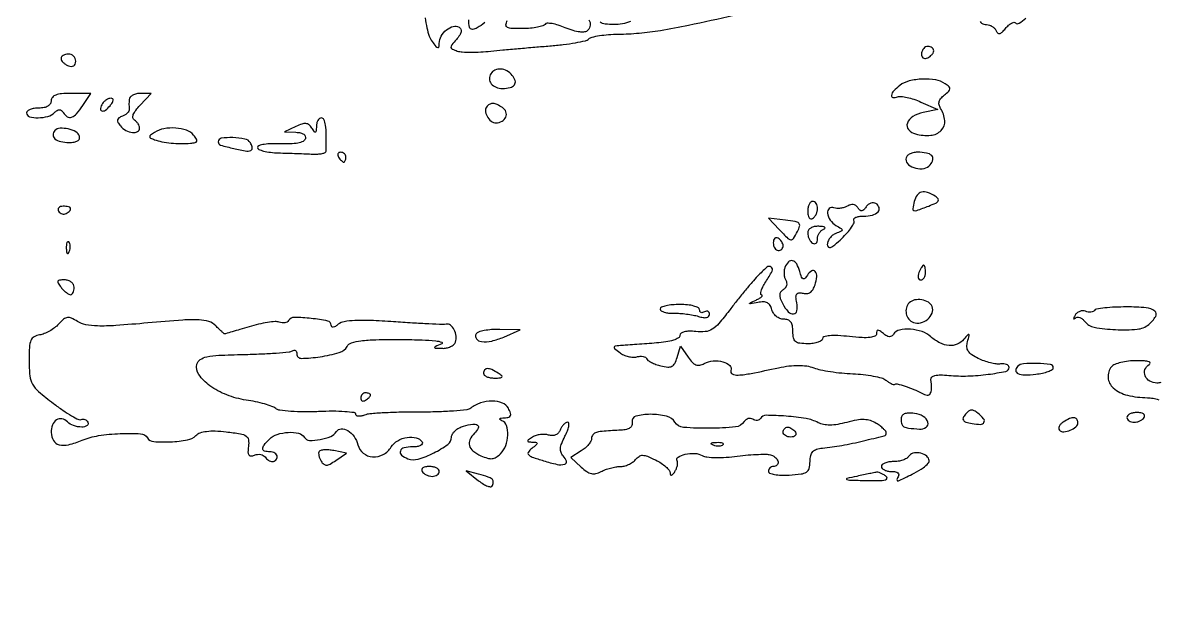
# Model space of a CAD drawing. Extents: x 0 to 4160, y 0 to 3120.
# Drawn here: x 1994.2 to 2225.2, y 1932.5 to 2051.4 of the extents above; entities that cross this region are included whole.
import ezdxf

# ---------------------------------------------------------------- set-up
doc = ezdxf.new("R2010")
doc.units = 0

msp = doc.modelspace()

# ---------------------------------------------------------------- linework, layer by layer
for points in [[(4159.499279, 606.274193, 0.000001), (4159.667734, 974.478125, 0.000057)], [(757.647081, 3119.740147, 0.000002), (520.492565, 3119.487217, 0.4139)], [(1964.75, 0.149832, 0.000016), (2717.930904, 0.232101, 0.000028), (3351.473438, 0.357111)], [(2076.151925, 2052.357353, 0.025991), (2076.484828, 2050.35746, 0.026965), (2076.963044, 2048.635129, 0.080878), (2077.531803, 2047.55887, 0.011422), (2078.322848, 2046.561224, 0.158589), (2078.706659, 2046.318992, 0.435093), (2078.935891, 2046.466681, 0.044448), (2079, 2047.186426, -0.130257), (2079.384246, 2048.636354, -0.091615), (2080.477841, 2049.932532, -0.102656), (2081.846501, 2050.649689, -0.210956), (2083.021338, 2050.486812, -0.142883), (2083.402011, 2050.06432, -0.16613), (2083.466626, 2049.529714, -0.099486), (2083.173545, 2048.850366, -0.0325), (2082.492116, 2047.991288, 0.013875), (2081.533381, 2046.870926, 0.191808), (2081.378169, 2046.371038, 0.277806), (2081.637902, 2046.007147, 0.028201), (2082.676973, 2045.624841, 0.059247), (2083.694039, 2045.44206, 0.013756), (2085.433236, 2045.386474, 0.014007), (2087.452067, 2045.434075, 0.013308), (2089.5, 2045.594553, -0.002792), (2091.908807, 2045.834368, -0.001241), (2095.0875, 2046.124956, -0.001228), (2098.454322, 2046.415984, -0.00166), (2101.5, 2046.661538, 0.010859), (2104.250389, 2046.934296, 0.014649), (2106.722813, 2047.307612, 0.011643), (2108.741937, 2047.72204, 0.133778), (2109.45, 2048.101261, -0.131583), (2110.103609, 2048.454954, -0.018993), (2111.604375, 2048.753506, -0.020446), (2113.446779, 2048.970992, -0.016204), (2115.45, 2049.059611, 0.019669), (2119.681638, 2049.276195, 0.01786), (2124.02279, 2049.826917, 0.011538), (2129.737653, 2050.896265, 0.002934), (2138.955584, 2052.898816, 0.006833)], [(2088.243825, 2051.402824, -0.027067), (2086.740999, 2050.340343, -0.130458), (2085.75, 2050.031803, -0.361764), (2085.165446, 2050.477895, -0.063378), (2085.019208, 2051.963426, -0.05716)], [(2109.476747, 2051.967482, -0.174714), (2109.738396, 2050.870718, -0.170023), (2109.244463, 2049.844463, -0.160164), (2108.593, 2049.51537, -0.066202), (2107.593529, 2049.497451, -0.047732), (2106.279661, 2049.777046, -0.022682), (2104.653437, 2050.371443, 0.022936), (2103.233519, 2050.889617, 0.034727), (2101.954857, 2051.195251, 0.037724), (2100.95117, 2051.285611, 0.263773), (2100.535799, 2051.057924, -0.184141), (2100.112937, 2050.734442, -0.024324), (2098.997522, 2050.461269, -0.025577), (2097.587298, 2050.261963, -0.018867), (2096.012307, 2050.180733, -0.011573), (2093.781179, 2050.201583, -0.110292), (2092.863813, 2050.437962, -0.301336), (2092.580848, 2050.939648, -0.095166), (2092.814561, 2051.812657, 0.033134)], [(2117.956848, 2051.612126, -0.089302), (2114.556886, 2051, -0.030759), (2112.78623, 2051.109029, -0.112212), (2111.734172, 2051.488876, -0.135708)], [(2189.109202, 2051.618662, 0.099913), (2189.416146, 2051.29375, 0.085122), (2189.8752, 2051.074923, 0.068857), (2190.416667, 2051, -0.079862), (2190.997146, 2050.906688, -0.063653), (2191.570088, 2050.632812, -0.064399), (2192.04916, 2050.227933, -0.086702), (2192.353845, 2049.75, 0.10574), (2192.679605, 2049.279182, 0.255473), (2193.076209, 2049.175973, 0.134154), (2193.583987, 2049.46159, 0.02714), (2194.286056, 2050.234456, -0.03628), (2194.870769, 2050.854979, -0.057855), (2195.460347, 2051.282137, -0.079847), (2195.965829, 2051.467829, -0.249517), (2196.301258, 2051.365409, 0.346882), (2197.056608, 2051.276161, 0.047695), (2198.41148, 2052.296549, 0.046942)], [(2225.917355, 1978.132605, -0.081278), (2225.106989, 1978, -0.134004), (2223.641199, 1978.400027, -0.16016), (2222.701131, 1979.471139, -0.189809), (2222.665856, 1980.751059, -0.18016), (2223.511112, 1981.74628, 0.272173), (2223.696824, 1982.063882, 0.328912), (2223.496291, 1982.334411, 0.061077), (2222.553895, 1982.501399, 0.013344), (2220.903403, 1982.545455, 0.027806), (2219.283918, 1982.455321, 0.031669), (2217.754572, 1982.185687, 0.033364), (2216.507117, 1981.7936, 0.127391), (2215.851207, 1981.320715, 0.196065), (2215.147988, 1979.09096, 0.197089), (2216.206618, 1977.01155, 0.117621), (2219.092392, 1975.521857, 0.059389), (2223.178571, 1975.013655, -0.043522), (2224.302208, 1974.909889, -0.036359), (2225.463018, 1974.611306, -0.03783)]]:
    msp.add_lwpolyline(points, format="xyb")
for points in [[(2177.468963, 2045.949781, 0.116221), (2177.141241, 2044.967994, 0.258096), (2177.448742, 2044.268926, 0.251496), (2178.214666, 2044.146534, 0.113251), (2179.103799, 2044.703799, 0.053431), (2179.515485, 2045.214314, 0.136091), (2179.655459, 2045.664644, 0.169261), (2179.531428, 2046.059296, 0.094625), (2179.156231, 2046.403444, 0.105525), (2178.716563, 2046.560607, 0.099247), (2178.240657, 2046.529717, 0.096292), (2177.801911, 2046.315254, 0.09291)], [(2002, 2044.106989, 0.13875), (2002.108626, 2043.723081, 0.061199), (2002.440625, 2043.307216, 0.053891), (2002.926204, 2042.924763, 0.048303), (2003.5, 2042.638374, 0.075244), (2004.114961, 2042.503306, 0.151899), (2004.592642, 2042.617923, 0.166113), (2004.893789, 2042.972145, 0.094119), (2005, 2043.531385, 0.10122), (2004.885371, 2044.091819, 0.098432), (2004.559375, 2044.568594, 0.097416), (2004.072505, 2044.887999, 0.096899), (2003.5, 2045, 0.057609), (2002.926285, 2044.933678, 0.076852), (2002.440625, 2044.737678, 0.095748), (2002.115158, 2044.447641, 0.164455)], [(2089.5, 2041, 0.148697), (2089.222095, 2039.948319, 0.160429), (2089.589986, 2038.956022, 0.133262), (2090.554677, 2038.24873, 0.092181), (2091.89235, 2038, 0.056284), (2093.443323, 2038.175145, 0.178483), (2094.304018, 2038.736767, 0.240181), (2094.448934, 2039.591374, 0.097625), (2093.868879, 2040.657991, 0.090903), (2092.785133, 2041.56484, 0.109771), (2091.518989, 2041.952056, 0.127043), (2090.345598, 2041.745065, 0.148549)], [(2172.75, 2038.607954, 0.040047), (2171.526662, 2037.514584, 0.143717), (2171.051689, 2036.59306, 0.437763), (2171.366612, 2036.165492, 0.119846), (2172.302369, 2036.285788, -0.118426), (2173.025223, 2036.380773, -0.028001), (2174.234908, 2036.184203, -0.027281), (2175.636938, 2035.793726, -0.02393), (2177.052369, 2035.238168), (2180.5, 2033.690782), (2177.512211, 2033.087686, 0.084021), (2175.397717, 2032.275263, 0.174988), (2174.289213, 2030.931771, 0.268997), (2174.532413, 2029.611526, 0.153002), (2175.951576, 2028.722914, 0.08474), (2179.04618, 2028.453933, 0.180446), (2181.188627, 2029.46105, 0.218671), (2181.899188, 2031.446026, 0.119898), (2181.056736, 2033.94244, -0.085259), (2180.756867, 2034.663702, -0.124927), (2180.773732, 2035.34748, -0.108046), (2181.126276, 2036.010855, -0.053094), (2181.822048, 2036.673437, 0.022988), (2182.726773, 2037.436791, 0.188823), (2182.957408, 2037.913357, 0.233087), (2182.778709, 2038.360086, 0.035659), (2182, 2038.965684, 0.106479), (2180.054863, 2039.737066, 0.051055), (2177.361104, 2039.907989, 0.050969), (2174.675357, 2039.528126, 0.10209)], [(2000, 2035.5, -0.140575), (1999.822179, 2034.88002, -0.118484), (1999.333333, 2034.4, -0.088208), (1998.543379, 2034.09863, -0.04716), (1997.5, 2034, 0.038131), (1996.542644, 2033.926884, 0.057076), (1995.734375, 2033.70625, 0.074992), (1995.182831, 2033.382936, 0.226478), (1995, 2033, 0.338399), (1995.573958, 2032.249064, 0.070342), (1997.331833, 2032.027939, 0.061842), (1999.339374, 2032.308486, 0.131506), (2000.687132, 2033.087132, -0.047458), (2001.231562, 2033.536977, -0.150038), (2001.678773, 2033.674265, -0.181024), (2002.072821, 2033.526767, -0.075363), (2002.446149, 2033.087132, 0.110621), (2003.270401, 2032.24374, 0.233902), (2004.155704, 2032.139696, 0.131904), (2005.165797, 2032.837951, 0.030913), (2006.408043, 2034.5), (2008.046106, 2037), (2004.023053, 2037, 0.020076), (2002.121737, 2036.923627, 0.069258), (2000.920509, 2036.656787, 0.128861), (2000.250716, 2036.185464, 0.177142)], [(2010.458881, 2034.933469, 0.076926), (2010.02789, 2033.914147, 0.400869), (2010.301483, 2033.431883, 0.241841), (2011.038793, 2033.567819, 0.055352), (2011.979944, 2034.475834, 0.030483), (2012.451416, 2035.120064, 0.110288), (2012.625144, 2035.594311, 0.256649), (2012.514408, 2035.878966, 0.176123), (2012.181462, 2036, 0.085443), (2011.725942, 2035.921585, 0.053409), (2011.23679, 2035.686706, 0.051744), (2010.789875, 2035.341444, 0.0641)], [(2015.881579, 2035.75, 0.013675), (2015.845584, 2035.214424, 0.011084), (2015.835455, 2034.638701, 0.011242), (2015.84984, 2034.10718, 0.028302), (2015.890854, 2033.722174, -0.173974), (2015.82821, 2033.381366, -0.068519), (2015.530193, 2032.999829, -0.056831), (2015.061629, 2032.638179, -0.044373), (2014.483752, 2032.355391, 0.052966), (2013.78267, 2031.997287, 0.202459), (2013.514201, 2031.599087, 0.181783), (2013.598095, 2031.098209, 0.041807), (2014.096921, 2030.383217, 0.093075), (2015.199945, 2029.468286, 0.098825), (2016.536954, 2029.040251, 0.15013), (2017.572772, 2029.234321, 0.278791), (2018, 2029.940983, 0.095069), (2017.921546, 2030.349869, 0.052791), (2017.684158, 2030.800753, 0.049995), (2017.336074, 2031.222493, 0.056888), (2016.924795, 2031.546479, -0.225994), (2016.63468, 2031.996419, -0.124314), (2016.71425, 2032.660911, -0.069915), (2017.201178, 2033.539362, -0.027118), (2018.099109, 2034.605496), (2020.348628, 2037), (2018.174314, 2037, 0.055044), (2017.333875, 2036.907197, 0.069913), (2016.603919, 2036.632812, 0.085035), (2016.091025, 2036.227461, 0.160833)], [(2088.735568, 2034.402234, 0.215387), (2088.401984, 2033.518956, 0.106977), (2088.735395, 2032.34325, 0.100287), (2089.551316, 2031.353403, 0.172046), (2090.547972, 2031, 0.127187), (2091.778856, 2031.318254, 0.166266), (2092.553352, 2032.174607, 0.192276), (2092.580553, 2033.228104, 0.164481), (2091.878115, 2034.096491, 0.026283), (2090.776089, 2034.715897, 0.090878), (2089.992086, 2034.939852, 0.133133), (2089.350865, 2034.831285, 0.088471)], [(2053.984687, 2030.25, -0.013097), (2053.951931, 2029.312959, -0.304617), (2053.797903, 2029.111397, -0.33034), (2053.566, 2029.185988, -0.014333), (2053.060358, 2029.93658, 0.077149), (2052.491182, 2030.587949, 0.151327), (2051.862656, 2030.852406, 0.108049), (2051.044245, 2030.755908, 0.028956), (2049.825671, 2030.25426), (2047.5, 2029.135361), (2049.833333, 2029.06768, -0.044862), (2050.760637, 2028.957125, -0.099599), (2051.411295, 2028.676746, -0.155732), (2051.732991, 2028.25915, -0.171237), (2051.737184, 2027.75, -0.203404), (2051.266431, 2027.22638, -0.059723), (2050.217439, 2026.881225, -0.042609), (2048.681614, 2026.706301, -0.019253), (2046.653851, 2026.727106, 0.019743), (2044.869883, 2026.743661, 0.032407), (2043.367069, 2026.600475, 0.035017), (2042.270604, 2026.343989, 0.328895), (2042, 2025.977106, 0.300003), (2042.254944, 2025.590446, 0.038009), (2043.248437, 2025.251286, 0.034461), (2044.621197, 2024.995668, 0.02165), (2046.25, 2024.878336, -0.000999), (2048.07751, 2024.822364, -0.000789), (2050.055182, 2024.754712, -0.000797), (2051.891544, 2024.686062, -0.001979), (2053.235725, 2024.628336, 0.025895), (2054.285139, 2024.63348, 0.041434), (2055.172024, 2024.758011, 0.050755), (2055.800652, 2024.968949, 0.28934), (2055.985725, 2025.25, 0.007642), (2055.998185, 2028.574876, 0.03338), (2055.844461, 2030.534826, 0.064725), (2055.53084, 2031.649453, 0.300388), (2055, 2032, 0.169824), (2054.617251, 2031.86614, 0.09332), (2054.289252, 2031.485938, 0.074289), (2054.064679, 2030.919429, 0.055145)], [(2000.736036, 2029.402702, 0.199909), (2000.3861, 2028.553279, 0.222606), (2000.76285, 2027.756953, 0.119171), (2001.935234, 2027.185414, 0.054147), (2003.64235, 2027, 0.038275), (2004.675067, 2027.079171, 0.095602), (2005.38446, 2027.333026, 0.161795), (2005.735288, 2027.736504, 0.180173), (2005.755005, 2028.25, 0.18779), (2005.013057, 2029.150066, 0.071217), (2003.467267, 2029.745973, 0.071052), (2001.811585, 2029.885192, 0.183887)], [(2021.028025, 2029.038482, 0.017245), (2020.212517, 2028.482479, 0.238872), (2020.05605, 2028.173654, 0.28867), (2020.225413, 2027.904748, 0.023485), (2021.028025, 2027.565679, 0.040806), (2022.522213, 2027.15024, 0.02284), (2024.390161, 2026.879479, 0.021869), (2026.408809, 2026.76926, 0.023813), (2028.372445, 2026.841556, 0.030242), (2029.332237, 2026.981596, 0.256327), (2029.652206, 2027.255064, 0.240945), (2029.604141, 2027.685799, 0.027187), (2029, 2028.5, 0.138567), (2027.565833, 2029.486845, 0.065059), (2025.339508, 2029.932071, 0.062767), (2022.954726, 2029.793776, 0.095442)], [(2034, 2027.113499, 0.331136), (2034.478015, 2026.470864, 0.016898), (2037.14599, 2025.767076, 0.018641), (2039.858095, 2025.254353, 0.224171), (2040.850136, 2025.551994, 0.20883), (2040.938862, 2025.747249, 0.058778), (2040.903793, 2026.087717, 0.048546), (2040.767832, 2026.502041, 0.034884), (2040.541119, 2026.933469, 0.208684), (2039.428723, 2027.703943, 0.041719), (2036.973257, 2027.977392, 0.042774), (2034.630294, 2027.841395, 0.372788)], [(2058.5, 2024, 0.029505), (2058.768994, 2023.617226, 0.035638), (2059.066025, 2023.29375, 0.038439), (2059.34829, 2023.065539, 0.151918), (2059.559017, 2023, 0.210953), (2059.727648, 2023.07446, 0.081139), (2059.870461, 2023.29375, 0.061769), (2059.967655, 2023.617151, 0.042167), (2060, 2024, 0.105053), (2059.918938, 2024.381556, 0.099167), (2059.688914, 2024.70625, 0.09642), (2059.345238, 2024.923877, 0.093332), (2058.940983, 2025, 0.108972), (2058.586039, 2024.921712, 0.182303), (2058.3746, 2024.70625, 0.161196), (2058.343488, 2024.3821, 0.082592)], [(2174, 2023.616631, 0.224162), (2174.539951, 2022.472775, 0.11464), (2175.993845, 2021.751638, 0.105518), (2177.715522, 2021.713917, 0.17416), (2178.954556, 2022.445244, 0.114463), (2179.482425, 2023.497971, 0.264709), (2179.245722, 2024.318994, 0.153246), (2178.2043, 2024.845948, 0.0411), (2176.333333, 2025, 0.05493), (2175.423491, 2024.899742, 0.07908), (2174.671676, 2024.601782, 0.100443), (2174.176629, 2024.153938, 0.160149)], [(2175.710251, 2015, 0.018641), (2175.378919, 2013.507823, 0.376929), (2175.599303, 2013.139914, 0.165234), (2176.197032, 2013.150275, 0.00462), (2178.651016, 2014.057416, 0.016127), (2180.069389, 2014.649707, 0.140354), (2180.583691, 2015.088832, 0.333028), (2180.558432, 2015.525715, 0.076685), (2179.966116, 2016.042103, 0.05344), (2178.397294, 2016.813859, 0.148715), (2177.184325, 2016.880796, 0.182673), (2176.296094, 2016.271167, 0.088267)], [(2154, 2012.940983, 0.047867), (2154.071541, 2012.195401, 0.104212), (2154.29375, 2011.66835, 0.181468), (2154.621877, 2011.441401, 0.202618), (2155, 2011.5, 0.08825), (2155.382836, 2011.842344, 0.053305), (2155.70625, 2012.359775, 0.051278), (2155.925833, 2012.961978, 0.061875), (2156, 2013.559017, 0.067639), (2155.925146, 2014.109818, 0.08433), (2155.70625, 2014.576711, 0.09965), (2155.38134, 2014.888931, 0.142666), (2155, 2015, 0.195654), (2154.618015, 2014.844577, 0.086673), (2154.29375, 2014.395164, 0.066561), (2154.073608, 2013.729059, 0.0466)], [(2162.064291, 2014.039734, -0.061203), (2161.436144, 2013.750647, -0.046232), (2160.693775, 2013.587232, -0.047175), (2159.95527, 2013.565075, -0.075674), (2159.340684, 2013.699509, 0.271472), (2158.395527, 2013.543332, 0.252848), (2158.027801, 2012.626807, 0.124292), (2158.571807, 2011.186226, 0.113194), (2159.75, 2010.11694, -0.010895), (2160.833896, 2009.476997, -0.259519), (2161, 2009.178528, -0.295615), (2160.824383, 2008.907449, -0.013333), (2159.75, 2008.460261, 0.072155), (2159.080981, 2008.084446, 0.06379), (2158.514062, 2007.519925, 0.066755), (2158.130443, 2006.860356, 0.09869), (2158, 2006.20592, 0.204353), (2158.213288, 2005.70585, 0.300154), (2158.668383, 2005.62243, 0.077779), (2159.524046, 2006.155497, 0.012897), (2160.964442, 2007.465934, 0.022276), (2162.062113, 2008.61559, 0.033246), (2162.904314, 2009.720565, 0.035163), (2163.432675, 2010.655267, 0.254748), (2163.405425, 2011.153025, -0.306873), (2163.418867, 2011.47344, -0.132906), (2163.770107, 2011.751201, -0.06885), (2164.459382, 2011.940005, -0.03248), (2165.381966, 2012, 0.059964), (2167.173324, 2012.215608, 0.13914), (2168.340093, 2012.877583, 0.277394), (2168.546684, 2013.732748, 0.180183), (2167.904508, 2014.559017, 0.122045), (2167.405962, 2014.719093, 0.098686), (2166.846869, 2014.646603, 0.089417), (2166.312612, 2014.351934, 0.079141), (2165.888197, 2013.878115, -0.039394), (2165.41557, 2013.258013, -0.185213), (2165.02418, 2013.056966, -0.222141), (2164.645289, 2013.186293, -0.057404), (2164.223607, 2013.697214, 0.096144), (2163.807399, 2014.129009, 0.114184), (2163.283642, 2014.341061, 0.105562), (2162.687356, 2014.309409, 0.072677)], [(2001.510081, 2012.983688, 0.090427), (2001.820631, 2012.639411, 0.095498), (2002.22714, 2012.434921, 0.099685), (2002.665803, 2012.401101, 0.108373), (2003.069098, 2012.542705, 0.050477), (2003.838655, 2013.13314, 0.315493), (2003.933879, 2013.592818, 0.25701), (2003.519563, 2013.914842, 0.039415), (2002.440983, 2014, 0.067432), (2001.890269, 2013.925389, 0.140899), (2001.524436, 2013.701458, 0.190788), (2001.397824, 2013.36964, 0.136093)], [(2148.190408, 2009.29732, 0.006814), (2149.953646, 2007.470967, 0.172187), (2150.569802, 2007.174604, 0.285132), (2151.08164, 2007.420732, 0.018915), (2151.942822, 2008.893162, 0.056584), (2152.360337, 2009.943517, 0.277455), (2152.193493, 2010.53261, 0.145548), (2151.455127, 2010.902527, 0.01479), (2149.494099, 2011.190482), (2146.032187, 2011.594641)], [(2154, 2008.559017, 0.061875), (2154.074167, 2007.961978, 0.051278), (2154.29375, 2007.359775, 0.053305), (2154.617164, 2006.842344, 0.08825), (2155, 2006.5, 0.129002), (2155.38002, 2006.383699, 0.189552), (2155.70625, 2006.496996, 0.14589), (2155.926211, 2006.838553, 0.070719), (2156, 2007.35765, -0.077109), (2156.093369, 2007.959485, -0.063907), (2156.367188, 2008.548015, -0.065439), (2156.772067, 2009.034797, -0.090943), (2157.25, 2009.337719, 0.134342), (2157.507991, 2009.534095, 0.451325), (2157.471875, 2009.717133, 0.102704), (2157.046513, 2009.859693, 0.020908), (2156.25, 2009.921053, 0.055613), (2155.346057, 2009.852186, 0.089537), (2154.626662, 2009.576675, 0.114636), (2154.166786, 2009.128404, 0.143447)], [(2147, 2006.559017, 0.062283), (2147.074545, 2005.962904, 0.080552), (2147.29375, 2005.457961, 0.097988), (2147.618621, 2005.120018, 0.153634), (2148, 2005, 0.092995), (2148.381732, 2005.071618, 0.096318), (2148.70625, 2005.276414, 0.099231), (2148.923444, 2005.581949, 0.105429), (2149, 2005.940983, 0.089642), (2148.926698, 2006.346558, 0.053229), (2148.70625, 2006.7871, 0.051032), (2148.382515, 2007.193797, 0.06081), (2148, 2007.5, 0.139169), (2147.620352, 2007.607943, 0.191142), (2147.29375, 2007.478525, 0.138808), (2147.073267, 2007.110654, 0.066118)], [(2003.078947, 2005.416667, 0.018894), (2003.137993, 2004.670344, 0.168741), (2003.279315, 2004.37858, 0.470617), (2003.461564, 2004.395823, 0.054073), (2003.683114, 2004.8125, 0.051402), (2003.839148, 2005.359369, 0.05415), (2003.876576, 2005.916927, 0.060344), (2003.797407, 2006.402231, 0.126455), (2003.604167, 2006.729167, 0.296942), (2003.385309, 2006.77538, 0.208169), (2003.200665, 2006.592839, 0.077125), (2003.089945, 2006.112848, 0.028489)], [(2149.380002, 2001.547887, 0.060788), (2149.219683, 2000.906617, 0.04617), (2149.196999, 2000.181673, 0.047169), (2149.305824, 1999.486403, 0.076158), (2149.539502, 1998.936084, -0.105336), (2149.718708, 1998.435342, -0.099216), (2149.68398, 1997.893502, -0.096344), (2149.440366, 1997.394144, -0.093079), (2149.02487, 1997.015371, 0.094947), (2148.498874, 1996.532283, 0.152773), (2148.300199, 1995.962248, 0.102282), (2148.430553, 1995.210482, 0.028971), (2148.931939, 1994.127174, 0.057986), (2150.060643, 1992.502709, 0.236885), (2151.142376, 1992.067484, 0.349493), (2151.819253, 1992.704563, 0.08322), (2151.781384, 1994.363282, -0.027826), (2151.621437, 1995.556563, -0.169316), (2151.777902, 1996.149878, -0.251469), (2152.222501, 1996.384051, -0.06204), (2153.068403, 1996.271861, 0.095206), (2153.862343, 1996.219434, 0.123257), (2154.540669, 1996.481892, 0.105748), (2155.087199, 1997.073723, 0.056957), (2155.494903, 1997.983939, 0.054683), (2155.83496, 1999.678255, 0.189999), (2155.524856, 2000.730068, 0.389352), (2154.818367, 2000.848422, 0.106111), (2153.945602, 1999.97104, -0.04033), (2153.422692, 1999.285959, -0.337162), (2153.063411, 1999.217663, -0.195536), (2152.749112, 1999.574529, -0.017097), (2152.383343, 2000.75, 0.060687), (2151.761097, 2002.269374, 0.203022), (2150.928532, 2002.915889, 0.277021), (2150.081241, 2002.671495, 0.096064)], [(2143.810606, 1999.774464, 0.012735), (2142.684133, 1998.523743, 0.004639), (2141.150616, 1996.697289, 0.004596), (2139.509368, 1994.667559, 0.005473), (2138, 1992.722066, -0.014501), (2135.919929, 1990.13864, -0.075808), (2134.542164, 1988.94819, -0.114878), (2133.154116, 1988.468849, -0.054404), (2131.25, 1988.478257, 0.026932), (2129.882984, 1988.56009, 0.062169), (2128.862776, 1988.438897, 0.102087), (2128.228975, 1988.135946, 0.234519), (2127.99998, 1987.674595, -0.2742), (2127.706245, 1987.179265, -0.047856), (2126.666234, 1986.733845, -0.038378), (2125.15026, 1986.375224, -0.020939), (2123.24998, 1986.158225, -0.000092), (2121.265059, 1986.015771, -0.000085), (2119.22898, 1985.870368, -0.000085), (2117.416908, 1985.741581, -0.000286), (2116.231653, 1985.658225, 0.009382), (2114.835426, 1985.534472, 0.29104), (2114.575634, 1985.327124, 0.316627), (2114.664772, 1985.020045, 0.010462), (2115.731653, 1984.202114, 0.054456), (2116.533982, 1983.738088, 0.043444), (2117.480526, 1983.415239, 0.044901), (2118.421498, 1983.270974, 0.079243), (2119.202053, 1983.345956, -0.047097), (2119.875356, 1983.454475, -0.063223), (2120.491649, 1983.41708, -0.078998), (2120.961489, 1983.248471, -0.181976), (2121.202053, 1982.96778, 0.157758), (2121.480757, 1982.609779, 0.032358), (2122.180325, 1982.198315, 0.031108), (2123.09136, 1981.807986, 0.024884), (2124.113949, 1981.499677, 0.036084), (2125.511768, 1981.258384, 0.143519), (2126.358273, 1981.41793, 0.158613), (2126.936393, 1981.996731, 0.046991), (2127.402243, 1983.175739), (2128.076588, 1985.5), (2129.645523, 1983.272204, 0.036606), (2130.494287, 1982.236994, 0.109242), (2131.249589, 1981.727725, 0.140174), (2132.03233, 1981.651492, 0.077643), (2132.945556, 1981.970863, -0.103311), (2134.745081, 1982.499068, -0.085024), (2136.742335, 1982.318775, -0.118883), (2138.122427, 1981.571404, -0.310494), (2138.372771, 1980.529042, 0.393301), (2138.648407, 1979.84496, 0.125351), (2139.829739, 1979.619077, 0.033801), (2142.505535, 1979.963593, 0.004572), (2148.049238, 1981.114903, -0.021964), (2150.196426, 1981.483463, -0.031895), (2152.114753, 1981.603134, -0.036529), (2153.79591, 1981.477668, -0.054003), (2155.22546, 1981.10438, 0.039935), (2156.593752, 1980.705741, 0.013389), (2158.644627, 1980.339131, 0.013226), (2160.9453, 1980.053162, 0.014739), (2163.176222, 1979.901815, -0.01787), (2165.317314, 1979.743093, -0.020391), (2167.348475, 1979.435055, -0.020023), (2169.035327, 1979.037727, -0.098538), (2169.903695, 1978.599014, 0.020082), (2170.465868, 1978.194187, 0.029321), (2170.993698, 1977.888237, 0.02897), (2171.433139, 1977.697887, 0.238448), (2171.643197, 1977.722644, -0.211866), (2172.224087, 1977.821107, -0.015417), (2173.821737, 1977.360868, -0.021378), (2175.595767, 1976.705123, -0.02353), (2177.25, 1975.918528, 0.083636), (2178.326203, 1975.55707, 0.294827), (2178.962823, 1975.838521, 0.153188), (2179.231329, 1976.782546, 0.024762), (2179.08371, 1978.710529, -0.251165), (2179.275772, 1979.211321, -0.120668), (2179.906741, 1979.533624, -0.061361), (2181.03586, 1979.657772, -0.01994), (2182.715227, 1979.568799, 0.030401), (2186.634801, 1979.443246, 0.025793), (2190.764719, 1979.77575, 0.018412), (2194.337951, 1980.38446, 0.355212), (2195, 1981.198782, 0.195853), (2194.863513, 1981.533859, 0.105121), (2194.485938, 1981.785413, 0.077077), (2193.919835, 1981.914612, 0.050563), (2193.25, 1981.894171, -0.067362), (2192.386985, 1981.896737, -0.025604), (2191.20203, 1982.123018, -0.024801), (2189.922463, 1982.504133, -0.027769), (2188.735635, 1982.998373, -0.034968), (2187.417862, 1983.752927, -0.102714), (2186.689205, 1984.495187, -0.132573), (2186.418542, 1985.346498, -0.077557), (2186.537414, 1986.41706, 0.00501), (2186.86619, 1987.676409, 0.318058), (2186.787834, 1987.878111, 0.378664), (2186.592479, 1987.850665, 0.00579), (2185.801779, 1986.903646, -0.123813), (2184.457078, 1985.901784, -0.118375), (2182.774899, 1985.633254, -0.099353), (2180.915964, 1986.158579, -0.065618), (2179.083549, 1987.424389, 0.102991), (2177.295852, 1988.472567, 0.064071), (2174.903445, 1988.950268, 0.068242), (2172.684738, 1988.801041, 0.206302), (2171.469989, 1987.951442, -0.110253), (2171.092663, 1987.564792, -0.160707), (2170.63606, 1987.443671, -0.115588), (2170.081807, 1987.608797, -0.043282), (2169.410972, 1988.073886, 0.02013), (2168.696203, 1988.620048, 0.156668), (2168.300658, 1988.743015, 0.329325), (2168.074457, 1988.572593, 0.072335), (2168, 1988.060618, -0.293939), (2167.674479, 1987.554738, -0.080252), (2166.714325, 1987.292016, -0.041907), (2165.067504, 1987.253865, -0.011742), (2162.5, 1987.470266, 0.013321), (2160.153628, 1987.660568, 0.033459), (2158.438382, 1987.638944, 0.046844), (2157.313047, 1987.442156, 0.338078), (2157, 1987.032092, -0.250112), (2156.788518, 1986.635766, -0.064869), (2156.11875, 1986.303177, -0.050225), (2155.149186, 1986.075157, -0.032665), (2154, 1986, -0.030103), (2152.386401, 1986.097235, -0.144586), (2151.55, 1986.458333, -0.173074), (2151.126572, 1987.175563, -0.047675), (2151, 1988.5, 0.04511), (2150.895459, 1989.656366, 0.116858), (2150.561663, 1990.418148, 0.145822), (2149.976562, 1990.849751, 0.086704), (2149.116631, 1991, -0.095255), (2148.358956, 1991.145666, -0.075365), (2147.637839, 1991.568491, -0.073906), (2147.062171, 1992.19581, -0.084996), (2146.727174, 1992.935288, 0.072538), (2146.356199, 1993.811259, 0.1381), (2145.801225, 1994.329215, 0.119851), (2144.998017, 1994.523971, 0.047552), (2143.860542, 1994.414762, -0.00162), (2142.34474, 1994.127157, -0.288909), (2142.20001, 1994.184667, -0.467417), (2142.228405, 1994.298517, -0.002085), (2143.5, 1994.909189, 0.018106), (2144.21299, 1995.280157, 0.054149), (2144.658403, 1995.600943, 0.213025), (2144.7495, 1995.80566, 0.390345), (2144.63499, 1995.929715, -0.39121), (2144.431616, 1996.150706, -0.075352), (2144.521957, 1996.739216, -0.045981), (2144.875894, 1997.589035, -0.023381), (2145.464893, 1998.586764, 0.025301), (2146.764043, 2000.806862, 0.372691), (2146.569575, 2001.620418, 0.347339), (2145.697974, 2001.580358, 0.024409)], [(2176.638374, 2000.5, 0.055937), (2176.488865, 1999.925634, 0.100118), (2176.516384, 1999.440625, 0.147206), (2176.710807, 1999.122486, 0.184534), (2177.031385, 1999, 0.152681), (2177.400789, 1999.115494, 0.098158), (2177.715469, 1999.440625, 0.08088), (2177.92777, 1999.926468, 0.062722), (2178, 2000.5, 0.024748), (2177.971531, 2001.074824, 0.039339), (2177.884553, 2001.559375, 0.046727), (2177.758929, 2001.903916, 0.289661), (2177.606989, 2002, 0.222225), (2177.420671, 2001.912889, 0.030693), (2177.160341, 2001.559375, 0.030395), (2176.887494, 2001.074558, 0.02136)], [(2002, 1997.5, 0.025778), (2002.528781, 1996.925828, 0.030189), (2003.088027, 1996.440625, 0.031446), (2003.60131, 1996.095916, 0.132905), (2003.955778, 1996, 0.199516), (2004.227394, 1996.112877, 0.085332), (2004.457843, 1996.440625, 0.065335), (2004.614389, 1996.925843, 0.045432), (2004.666667, 1997.5, 0.129492), (2004.515993, 1998.072034, 0.100696), (2004.092157, 1998.559375, 0.088825), (2003.45814, 1998.887103, 0.075115), (2002.710889, 1999, 0.024807), (2001.687166, 1998.949179, 0.263084), (2001.358137, 1998.71739, 0.264713), (2001.3882, 1998.317213, 0.025052)], [(2124, 1993.066883, 0.257478), (2124.194543, 1992.714143, 0.065571), (2124.809225, 1992.430877, 0.050225), (2125.699446, 1992.249952, 0.032153), (2126.754808, 1992.212092, -0.023125), (2127.9733, 1992.190378, -0.015531), (2129.359916, 1992.058084, -0.015661), (2130.697235, 1991.845697, -0.029637), (2131.754808, 1991.577821, 0.033877), (2132.707987, 1991.344963, 0.088767), (2133.409848, 1991.348609, 0.157552), (2133.833676, 1991.577293, 0.193218), (2134, 1991.991629, 0.10025), (2133.922698, 1992.373297, 0.177017), (2133.70625, 1992.605605, 0.168281), (2133.381764, 1992.650301, 0.089492), (2133, 1992.5, -0.082592), (2132.6179, 1992.343488, -0.161196), (2132.29375, 1992.3746, -0.182303), (2132.078288, 1992.586039, -0.108972), (2132, 1992.940983, 0.288253), (2131.742652, 1993.350284, 0.047385), (2130.825, 1993.688914, 0.039718), (2129.532846, 1993.923274, 0.025012), (2128, 1994, 0.022), (2126.466949, 1993.932513, 0.035313), (2125.175, 1993.725897, 0.039711), (2124.243117, 1993.428867, 0.304646)], [(2174.666667, 1994.333333, 0.132848), (2174.091989, 1993.332539, 0.117217), (2174.063371, 1992.126887, 0.117202), (2174.580342, 1991.037197, 0.132791), (2175.512735, 1990.35674, 0.152311), (2176.980726, 1990.2625, 0.115895), (2178.426633, 1990.995066, 0.124329), (2179.327005, 1992.246451, 0.187842), (2179.33357, 1993.573113, 0.169501), (2178.584115, 1994.458904, 0.09309), (2177.232733, 1994.947796, 0.090495), (2175.759654, 1994.919775, 0.147527)], [(2212.372483, 1992.793674, -0.154573), (2212.103877, 1992.562564, -0.07597), (2211.662677, 1992.448903, -0.064026), (2211.12433, 1992.463653, -0.052834), (2210.569126, 1992.611848, 0.097713), (2209.989486, 1992.712302, 0.083627), (2209.380122, 1992.595062, 0.082391), (2208.835007, 1992.28197, 0.090544), (2208.440825, 1991.818174, 0.016562), (2208.186403, 1991.342009, 0.136591), (2208.141396, 1991.10296, 0.545455), (2208.237455, 1991.05213, 0.055969), (2208.490798, 1991.234456, -0.166982), (2208.885479, 1991.403527, -0.105492), (2209.386678, 1991.33474, -0.08283), (2209.920573, 1991.03478, -0.059204), (2210.401123, 1990.544482, 0.186305), (2212.343989, 1989.365772, 0.032558), (2216.678191, 1988.878998, 0.033715), (2221.075909, 1988.969854, 0.152328), (2223.422089, 1989.93534, 0.078946), (2224.848628, 1991.560161, 0.383757), (2224.658532, 1992.668191, 0.148856), (2222.925886, 1993.345197, 0.01924), (2218.904508, 1993.5, 0.010819), (2216.537177, 1993.448771, 0.016112), (2214.471336, 1993.292517, 0.011146), (2212.794945, 1993.07334, 0.219666)], [(2001.505962, 1990.006588, -0.04602), (2000.692195, 1989.258671, -0.033301), (1999.664608, 1988.578498, -0.033882), (1998.591708, 1988.059714, -0.060335), (1997.645571, 1987.805866, 0.09402), (1996.514353, 1987.419542, 0.168357), (1995.873609, 1986.689915, 0.08419), (1995.571258, 1985.331821, 0.012769), (1995.5, 1982.541958, 0.023765), (1995.646209, 1979.467561, 0.105838), (1996.187346, 1977.754287, 0.088195), (1997.428188, 1976.25927, 0.013726), (2000.439921, 1973.850319, 0.012271), (2002.386687, 1972.452666, 0.018772), (2004.146403, 1971.347989, 0.013757), (2005.617012, 1970.553107, 0.2611), (2006.120823, 1970.574673, -0.136052), (2006.451803, 1970.67097, -0.100316), (2006.828649, 1970.599559, -0.086599), (2007.194265, 1970.370333, -0.071232), (2007.489919, 1970.016312, -0.414086), (2007.326271, 1969.322414, -0.145254), (2006.230844, 1969.024524, -0.076996), (2004.550589, 1969.324483, -0.114256), (2003.287132, 1970.112868, 0.147217), (2002.184982, 1970.705086, 0.200427), (2001.090158, 1970.488982, 0.156683), (2000.282567, 1969.468501, 0.089898), (2000, 1967.909598, 0.135076), (2000.441159, 1966.306387, 0.200267), (2001.596056, 1965.449316, 0.121072), (2003.540483, 1965.445113, 0.039262), (2006.292426, 1966.348823, -0.060551), (2009.618618, 1967.286673, -0.029232), (2014.030832, 1967.708978, -0.022755), (2018.195653, 1967.673464, -0.245563), (2019.598254, 1966.841022, 0.241822), (2020.879505, 1966.068314, 0.028916), (2024.293435, 1966.033021, 0.031621), (2027.733863, 1966.415439, 0.154071), (2029.45207, 1967.309213, -0.112589), (2030.328524, 1967.860128, -0.054086), (2031.628955, 1968.163056, -0.040168), (2033.371367, 1968.23367, -0.018641), (2035.630641, 1968.059213, -0.011415), (2038.506188, 1967.662276, -0.104595), (2039.676636, 1967.210412, -0.215432), (2040.159841, 1966.455804, -0.071392), (2040.163386, 1965.109774, 0.026976), (2040.062778, 1963.942402, 0.158444), (2040.231865, 1963.359313, 0.26589), (2040.648918, 1963.155523, 0.075436), (2041.381361, 1963.3161, -0.062988), (2042.019835, 1963.47275, -0.070346), (2042.652908, 1963.456494, -0.080185), (2043.184154, 1963.276806, -0.133544), (2043.526992, 1962.956326, 0.113129), (2044.206643, 1962.267749, 0.147118), (2045.055278, 1962.028782, 0.198458), (2045.724308, 1962.319153, 0.194781), (2046, 1963, 0.148195), (2045.884432, 1963.381354, 0.098894), (2045.559375, 1963.70625, 0.082425), (2045.073457, 1963.925306, 0.064853), (2044.5, 1964, -0.067751), (2043.42884, 1964.145814, -0.329292), (2043.073537, 1964.599866, -0.179255), (2043.32812, 1965.350525, -0.025927), (2044.428571, 1966.571429, -0.118359), (2046.018827, 1967.545932, -0.066445), (2048.259852, 1967.957108, -0.069837), (2050.374427, 1967.764823, -0.199352), (2051.550077, 1966.918973, 0.252816), (2052.578658, 1966.327357, 0.052013), (2054.738534, 1966.494474, 0.051991), (2056.911294, 1967.131138, 0.158378), (2058.069933, 1968.113154, -0.248938), (2059.044248, 1968.683059, -0.149469), (2060.37309, 1968.336047, -0.103236), (2061.661197, 1967.116859, -0.090554), (2062.428805, 1965.427642, 0.162622), (2063.519479, 1963.719751, 0.155555), (2065.438494, 1962.972314, 0.141183), (2067.582664, 1963.446699, 0.129288), (2069.232073, 1965, -0.124551), (2070.54131, 1966.25619, -0.089913), (2072.458718, 1966.929175, -0.09948), (2074.322785, 1966.854389, -0.197202), (2075.5, 1966, -0.253782), (2075.521766, 1965.615199, -0.1651), (2075.205217, 1965.287316, -0.083483), (2074.520664, 1965.068671, -0.035659), (2073.559017, 1965, 0.05665), (2071.831723, 1964.803666, 0.249374), (2071.083077, 1964.153464, 0.329223), (2071.307862, 1963.338769, 0.07491), (2072.63203, 1962.587709, 0.166243), (2074.704895, 1962.511114, 0.042313), (2077.877271, 1963.767596, 0.040994), (2080.72838, 1965.490736, 0.240805), (2081.5, 1967, -0.141006), (2081.680376, 1967.62689, -0.068837), (2082.219609, 1968.269974, -0.059912), (2083.012783, 1968.831302, -0.052921), (2083.949733, 1969.216933, -0.031224), (2085.812363, 1969.637916, -0.184674), (2086.773565, 1969.437681, -0.388694), (2086.93932, 1968.811413, -0.075818), (2086.183333, 1967.783333, 0.081824), (2085.238239, 1966.465403, 0.184941), (2085.125896, 1965.261945, 0.160453), (2085.857019, 1964.172027, 0.058621), (2087.465658, 1963.197601, 0.033289), (2088.787491, 1962.69859, 0.099524), (2089.744824, 1962.606379, 0.116426), (2090.575037, 1962.894628, 0.054908), (2091.465658, 1963.608515, 0.108137), (2092.522153, 1965.256932, 0.078233), (2092.953525, 1967.402825, 0.088851), (2092.692338, 1969.325692, 0.222314), (2091.75, 1970.337719, -0.057779), (2091.368548, 1970.545592, -0.452217), (2091.349486, 1970.723034, -0.176155), (2091.617438, 1970.862426, -0.021693), (2092.285184, 1970.921053, 0.048972), (2093.151564, 1971.044966, 0.241393), (2093.513092, 1971.358012, 0.190411), (2093.516912, 1971.895703, 0.030555), (2093.070592, 1972.868097, 0.183753), (2091.849201, 1973.930614, 0.087826), (2089.77037, 1974.30309, 0.077522), (2087.419914, 1973.9415, 0.089689), (2085.419587, 1972.884105, -0.140057), (2084.601322, 1972.550745, -0.008161), (2081.889542, 1972.299894, -0.01186), (2078.606734, 1972.128372, -0.008416), (2074.919587, 1972.085414, 0.006682), (2071.184376, 1972.054852, 0.008595), (2067.752941, 1971.921871, 0.006835), (2064.894354, 1971.722611, 0.071225), (2063.75, 1971.460125, -0.041739), (2063.079192, 1971.264137, -0.077461), (2062.514062, 1971.238002, -0.125844), (2062.142544, 1971.377323, -0.245154), (2062, 1971.650574, 0.379934), (2061.706924, 1971.980592, 0.012151), (2059.781382, 1972.162394, 0.017859), (2057.34315, 1972.245624, 0.010725), (2054.447258, 1972.17889, -0.012706), (2051.46724, 1972.122028, -0.016923), (2048.761439, 1972.230793, -0.014226), (2046.54765, 1972.458437, -0.1403), (2045.697258, 1972.827741, 0.087014), (2044.945486, 1973.253091, 0.01639), (2043.435573, 1973.734298, 0.017076), (2041.61259, 1974.183499, 0.014913), (2039.679162, 1974.53058, -0.056411), (2035.72921, 1975.583474, -0.064109), (2032.295735, 1977.464742, -0.078955), (2030.060161, 1979.706911, -0.224176), (2029.663716, 1981.822052, -0.17986), (2030.33155, 1982.774138, -0.099346), (2031.654671, 1983.341589, -0.040603), (2034.11439, 1983.653025, -0.005863), (2039.174084, 1983.82035, 0.005487), (2042.701868, 1983.934359, 0.007904), (2045.819899, 1984.118813, 0.004604), (2048.429591, 1984.338814, 0.115577), (2049.106156, 1984.565608, -0.112621), (2049.446434, 1984.681887, -0.184095), (2049.737433, 1984.604745, -0.158289), (2049.933054, 1984.338452, -0.080071), (2050, 1983.923093, 0.420654), (2050.91537, 1983.027588, 0.032062), (2054.730476, 1983.356656, 0.032321), (2058.653678, 1984.212408, 0.197824), (2060.244795, 1985.472941, -0.190643), (2061.12959, 1986.194058, -0.045402), (2063.02058, 1986.609619, -0.026678), (2066.091842, 1986.831859, -0.006167), (2071.278676, 1986.865882, -0.005824), (2075.516858, 1986.792037, -0.019759), (2078.274955, 1986.602582, -0.060527), (2079.492268, 1986.318837, -0.683026), (2079.5, 1985.973718, 0.002963), (2078.149561, 1985.401746, 0.342868), (2078.062746, 1985.24419, 0.356209), (2078.194215, 1985.126676, 0.003058), (2079.643011, 1985.070285, 0.058907), (2080.500793, 1985.14328, 0.060915), (2081.307638, 1985.414472, 0.067586), (2081.945118, 1985.832947, 0.122742), (2082.300491, 1986.340684, 0.121649), (2082.452831, 1987.559962, 0.091917), (2082.051132, 1988.853376, 0.106903), (2081.28, 1989.773661, 0.223119), (2080.388197, 1989.974313, -0.064423), (2079.739646, 1989.916395, -0.001745), (2076.883051, 1990.03956, -0.003596), (2073.521384, 1990.220495, -0.002454), (2069.703042, 1990.472376, 0.007216), (2065.015459, 1990.736785, 0.021838), (2061.819275, 1990.73118, 0.030184), (2059.626498, 1990.498379, 0.132417), (2058.453042, 1989.961029, -0.034358), (2057.862556, 1989.535867, -0.106989), (2057.403365, 1989.372308, -0.237968), (2057.121126, 1989.471585, -0.193699), (2057, 1989.77252, 0.356003), (2056.301698, 1990.628973, 0.023628), (2052.934955, 1991.156755, 0.024327), (2049.498643, 1991.361822, 0.262861), (2048.324096, 1990.715381, -0.132727), (2048.01946, 1990.429693, -0.080303), (2047.548472, 1990.268822, -0.070586), (2046.987792, 1990.253155, -0.063436), (2046.422869, 1990.391224, 0.110218), (2045.60896, 1990.511619, 0.018999), (2044.049528, 1990.338303, 0.019874), (2042.202594, 1989.986121, 0.01661), (2040.27402, 1989.470222, -0.000778), (2038.431115, 1988.914161, -0.001231), (2036.849913, 1988.443987, -0.000262), (2035.458611, 1988.0348, -0.056302), (2035.321429, 1988.010824, -0.196856), (2035.206019, 1988.050123, -0.003539), (2034.70815, 1988.490342, -0.00824), (2034.132968, 1989.023584, -0.005335), (2033.484433, 1989.658424, 0.119204), (2032.079625, 1990.516069, 0.067406), (2030.104934, 1990.867677, 0.028893), (2026.775699, 1990.813842, 0.003719), (2019.663004, 1990.233752, -0.004674), (2013.135743, 1989.713956, -0.022642), (2009.420194, 1989.621631, -0.040876), (2007.020642, 1989.867578, -0.097171), (2005.360391, 1990.526049, 0.032669), (2004.113373, 1991.217045, 0.144658), (2003.293215, 1991.34382, 0.144026), (2002.533861, 1991.00467, 0.032286)], [(2086.495635, 1987.992937, 0.315174), (2086.551478, 1987.015389, 0.200456), (2087.58837, 1986.438892, 0.084498), (2089.678835, 1986.557836, 0.046501), (2092.118497, 1987.361899), (2095.5, 1988.836852), (2091.309017, 1988.918426, 0.022594), (2089.658667, 1988.87597, 0.029773), (2088.166306, 1988.680213, 0.030257), (2086.988909, 1988.379008, 0.178427)], [(2196.693853, 1981.36052, 0.202556), (2196.366496, 1980.554281, 0.299155), (2196.781033, 1979.942295, 0.100187), (2198.185068, 1979.665926, 0.027723), (2200.439295, 1979.80312, 0.023232), (2201.803609, 1980.027037, 0.035637), (2202.954043, 1980.358314, 0.039427), (2203.782371, 1980.738634, 0.2718), (2204, 1981.109406, 0.376498), (2203.432183, 1981.756592, 0.024031), (2200.713707, 1981.98113, 0.02691), (2197.931244, 1981.927006, 0.179941)], [(2088, 1980, 0.210568), (2088.167975, 1979.618823, 0.082215), (2088.660937, 1979.298248, 0.062416), (2089.388595, 1979.082804, 0.042523), (2090.25, 1979.015313, 0.011293), (2091.444209, 1979.050422, 0.220444), (2091.762149, 1979.218347, 0.409657), (2091.728886, 1979.479509, 0.023197), (2091, 1980, 0.031558), (2089.698623, 1980.729028, 0.112355), (2088.772965, 1980.939692, 0.234725), (2088.224247, 1980.667076, 0.163584)], [(2063, 1974.940983, 0.108972), (2063.078288, 1974.586039, 0.182303), (2063.29375, 1974.3746, 0.161196), (2063.6179, 1974.343488, 0.082592), (2064, 1974.5, 0.029505), (2064.382774, 1974.768994, 0.035638), (2064.70625, 1975.066025, 0.038439), (2064.934461, 1975.34829, 0.151918), (2065, 1975.559017, 0.210953), (2064.92554, 1975.727648, 0.081139), (2064.70625, 1975.870461, 0.061769), (2064.382849, 1975.967655, 0.042167), (2064, 1976, 0.105053), (2063.618444, 1975.918938, 0.099167), (2063.29375, 1975.688914, 0.09642), (2063.076123, 1975.345238, 0.093332)], [(2118.249271, 1970.062281, -0.122819), (2118.190709, 1969.377266, -0.151707), (2117.814574, 1968.86227, -0.106621), (2117.088453, 1968.532393, -0.042686), (2116, 1968.391569, 0.006118), (2112.566899, 1968.200554, 0.050219), (2111.023382, 1967.938503, 0.143651), (2110.283608, 1967.480992, 0.18496), (2110, 1966.740547, -0.125731), (2109.852866, 1966.164682, -0.0464), (2109.380939, 1965.464448, -0.042332), (2108.69892, 1964.761627, -0.03941), (2107.892557, 1964.164974), (2105.785114, 1962.848854), (2107.889986, 1960.887867, 0.03428), (2109.029632, 1959.963465, 0.097332), (2109.959969, 1959.549221, 0.117148), (2110.872481, 1959.556867, 0.062528), (2111.931687, 1959.96344, -0.034466), (2112.815005, 1960.36055, -0.023139), (2113.870417, 1960.695511, -0.023343), (2114.927677, 1960.925694, -0.041948), (2115.811814, 1961, 0.061962), (2116.641266, 1961.103185, 0.044146), (2117.526208, 1961.412013, 0.044578), (2118.331151, 1961.865546, 0.069079), (2118.919164, 1962.402598, -0.072575), (2119.664281, 1963.07369, -0.152681), (2120.403993, 1963.290614, -0.093968), (2121.376502, 1963.088256, -0.017552), (2123.041608, 1962.329356, -0.029406), (2124.175242, 1961.677968, -0.037031), (2125.135471, 1960.941372, -0.040413), (2125.816197, 1960.227486, -0.168527), (2126.015313, 1959.676758, 0.094592), (2126.090156, 1959.310618, 0.384234), (2126.278209, 1959.220506, 0.153934), (2126.566695, 1959.414624, 0.027252), (2126.94933, 1959.952254, 0.041308), (2127.267688, 1960.561559, 0.046609), (2127.466407, 1961.191098, 0.052287), (2127.526992, 1961.749213, 0.140215), (2127.419496, 1962.130258, -0.4159), (2127.604498, 1962.903977, -0.083963), (2129.061867, 1963.486554, -0.062198), (2131.026302, 1963.660899, -0.119181), (2132.541475, 1963.236727, 0.103126), (2133.48976, 1962.938519, 0.020129), (2135.28719, 1962.832526, 0.020597), (2137.428804, 1962.880803, 0.01779), (2139.66729, 1963.103823, -0.011747), (2141.892131, 1963.352668, -0.014148), (2143.992321, 1963.477984, -0.012841), (2145.753225, 1963.487885, -0.086804), (2146.605636, 1963.32109, -0.098121), (2147.532434, 1962.73742, -0.162627), (2147.963695, 1961.930304, -0.258235), (2147.735919, 1961.280467, -0.184098), (2147, 1961, 0.097879), (2146.618345, 1960.924565, 0.097665), (2146.29375, 1960.709581, 0.098213), (2146.076384, 1960.388634, 0.10021), (2146, 1960.01134, 0.31752), (2146.260294, 1959.642777, 0.041423), (2147.2432, 1959.383205, 0.03597), (2148.609956, 1959.241259, 0.021981), (2150.23217, 1959.26134, 0.015843), (2152.665775, 1959.47609, 0.113666), (2153.768139, 1959.873569, 0.189627), (2154.304536, 1960.619276, 0.060483), (2154.48217, 1962, -0.05091), (2154.617457, 1963.237792, -0.133418), (2155.02352, 1964.0257, -0.132877), (2155.773668, 1964.501723, -0.050318), (2157, 1964.7512, 0.019631), (2160.938085, 1965.30376, 0.013494), (2165.352453, 1966.22457, 0.005292), (2169.565848, 1967.270032, 0.341686), (2170, 1967.831169, 0.1729), (2169.877592, 1968.174572, 0.029903), (2169.402617, 1968.689955, 0.029459), (2168.74505, 1969.252289, 0.022589), (2167.966356, 1969.788938, 0.062814), (2166.774437, 1970.339598, 0.06847), (2165.517715, 1970.55609, 0.052943), (2164.000401, 1970.446774, 0.021334), (2161.970533, 1969.992065, -0.023028), (2160.104269, 1969.580637, -0.039975), (2158.524841, 1969.436466, -0.048932), (2157.206575, 1969.551, -0.076888), (2156.136067, 1969.927179, 0.081831), (2153.667792, 1970.767383, 0.022667), (2149.590653, 1971.256822, 0.015799), (2145.520448, 1971.430115, 0.262859), (2144.376816, 1970.800684, -0.124332), (2144.100132, 1970.532485, -0.100781), (2143.706794, 1970.401461, -0.090542), (2143.256267, 1970.428492, -0.078424), (2142.819098, 1970.611803, 0.103991), (2142.369533, 1970.774044, 0.098979), (2141.884193, 1970.745759, 0.096704), (2141.438013, 1970.531143, 0.094297), (2141.100666, 1970.162881, -0.234381), (2139.328054, 1969.0595, -0.021857), (2134.034404, 1968.780725, -0.021734), (2128.736966, 1968.963846, -0.239254), (2126.977395, 1970.037077, 0.199948), (2125.287498, 1971.25037, 0.056336), (2121.997372, 1971.631879, 0.06443), (2119.029304, 1971.256527, 0.386555)], [(2173, 1970.566422, 0.076369), (2173.144829, 1969.623736, 0.199639), (2173.577277, 1969.109253, 0.09212), (2174.500193, 1968.829823, 0.009742), (2176.75, 1968.625, 0.168281), (2178.130243, 1968.995326, 0.331078), (2178.485053, 1970.011959, 0.185013), (2177.532014, 1971.216047, 0.105593), (2175.75, 1971.816422, 0.032073), (2174.467019, 1971.881185, 0.103603), (2173.638397, 1971.695753, 0.165427), (2173.172197, 1971.257497, 0.122711)], [(2186.110503, 1971.633148, 0.061386), (2185.644024, 1970.905547, 0.276196), (2185.6883, 1970.422826, 0.166408), (2186.198999, 1970.065447, 0.02298), (2187.477824, 1969.759488, 0.039444), (2189.197539, 1969.569491, 0.283563), (2189.890138, 1969.967364, 0.309589), (2189.81131, 1970.724677, 0.043501), (2188.632679, 1971.889886, 0.054786), (2187.912267, 1972.365243, 0.14481), (2187.311296, 1972.478442, 0.142622), (2186.739565, 1972.246913, 0.052539)], [(2206.02896, 1970.03906, 0.052635), (2205.515633, 1969.633135, 0.084794), (2205.189175, 1969.182889, 0.119423), (2205.095009, 1968.762676, 0.194428), (2205.235832, 1968.430834, 0.211292), (2206.140378, 1968.081097, 0.085286), (2207.461076, 1968.373214, 0.085487), (2208.605974, 1969.088455, 0.213623), (2209, 1969.968615, 0.156009), (2208.781381, 1970.652222, 0.236265), (2208.240387, 1970.939205, 0.11552), (2207.325947, 1970.747819, 0.031906)], [(2219, 1971, 0.142666), (2219.111069, 1970.61866, 0.09965), (2219.423289, 1970.29375, 0.08433), (2219.890182, 1970.074854, 0.067639), (2220.440983, 1970, 0.061875), (2221.038022, 1970.074167, 0.051278), (2221.640225, 1970.29375, 0.053305), (2222.157656, 1970.617164, 0.08825), (2222.5, 1971, 0.202618), (2222.558599, 1971.378123, 0.181468), (2222.33165, 1971.70625, 0.104212), (2221.804599, 1971.928459, 0.047867), (2221.059017, 1972, 0.0466), (2220.270941, 1971.926392, 0.066561), (2219.604836, 1971.70625, 0.086673), (2219.155423, 1971.381985, 0.195654)], [(2103.611915, 1968.431049, -0.093836), (2103.242721, 1967.833624, -0.105567), (2102.693805, 1967.441926, -0.100502), (2102.010031, 1967.296828, -0.077772), (2101.254926, 1967.408221, 0.063355), (2100.472935, 1967.546607, 0.043941), (2099.574884, 1967.511374, 0.044146), (2098.702943, 1967.320715, 0.06677), (2098, 1966.992484, 0.007881), (2097.117874, 1966.407009, 0.247125), (2097, 1966.183083, 0.389592), (2097.137236, 1966.033687, 0.013348), (2098, 1965.983509, -0.029667), (2098.76209, 1965.914185, -0.40401), (2098.916331, 1965.712486, -0.192652), (2098.743149, 1965.392221, -0.011019), (2097.849415, 1964.680648, 0.072771), (2097.137599, 1963.954077, 0.361335), (2097.171311, 1963.424886, 0.118995), (2097.927706, 1962.932743, 0.009358), (2100.222692, 1962.169062, 0.021645), (2102.98113, 1961.437515, 0.115352), (2104.529394, 1961.458786, 0.430642), (2104.884274, 1962.087181, 0.122154), (2104.234578, 1963.165422, -0.108246), (2103.788069, 1963.862428, -0.110402), (2103.678089, 1964.677154, -0.073449), (2103.92484, 1965.719861, -0.024566), (2104.576925, 1967.148756, 0.02414), (2105.07737, 1968.242895, 0.047087), (2105.348379, 1969.162447, 0.076746), (2105.37289, 1969.785689, 0.381238), (2105.132669, 1970, 0.140472), (2104.737038, 1969.886613, 0.060765), (2104.306987, 1969.539121, 0.053413), (2103.910309, 1969.031239, 0.047521)], [(2151.5, 1968, -0.139169), (2151.607943, 1967.620352, -0.191142), (2151.478525, 1967.29375, -0.138808), (2151.110654, 1967.073267, -0.066118), (2150.559017, 1967, -0.062283), (2149.962904, 1967.074545, -0.080552), (2149.457961, 1967.29375, -0.097988), (2149.120018, 1967.618621, -0.153634), (2149, 1968, -0.092995), (2149.071618, 1968.381732, -0.096318), (2149.276414, 1968.70625, -0.099231), (2149.581949, 1968.923444, -0.105429), (2149.940983, 1969, -0.089642), (2150.346558, 1968.926698, -0.053229), (2150.7871, 1968.70625, -0.051032), (2151.193797, 1968.382515, -0.06081)], [(2136.729167, 1965.395833, -0.126455), (2136.402231, 1965.202593, -0.060344), (2135.916927, 1965.123424, -0.05415), (2135.359369, 1965.160852, -0.051402), (2134.8125, 1965.316886, -0.054073), (2134.395823, 1965.538436, -0.470617), (2134.37858, 1965.720685, -0.168741), (2134.670344, 1965.862007, -0.018894), (2135.416667, 1965.921053, -0.028489), (2136.112848, 1965.910055, -0.077125), (2136.592839, 1965.799335, -0.208169), (2136.77538, 1965.614691, -0.296942)], [(2054.542116, 1964.068145, 0.138847), (2054.44269, 1963.71929, 0.051658), (2054.494847, 1963.207241, 0.046162), (2054.671739, 1962.629245, 0.041104), (2054.957155, 1962.069324, 0.079664), (2055.481905, 1961.461977, 0.191588), (2056.036258, 1961.277872, 0.116775), (2056.761164, 1961.494541, 0.022022), (2057.93522, 1962.242073), (2060.088095, 1963.750005), (2057.52018, 1964.240893, 0.026067), (2056.50683, 1964.38035, 0.03566), (2055.586109, 1964.39264, 0.038636), (2054.862245, 1964.294191, 0.203963)], [(2174.53422, 1963.055368, -0.126062), (2174.113005, 1962.649844, -0.046739), (2173.356527, 1962.310014, -0.042604), (2172.423166, 1962.077996, -0.039643), (2171.440983, 1962, 0.039081), (2170.50628, 1961.92683, 0.058208), (2169.717039, 1961.70625, 0.076538), (2169.179376, 1961.382793, 0.222681), (2169, 1961, 0.195654), (2169.155423, 1960.618015, 0.086673), (2169.604836, 1960.29375, 0.066561), (2170.270941, 1960.073608, 0.0466), (2171.059017, 1960, -0.042997), (2171.877586, 1959.929478, -0.130992), (2172.38001, 1959.697606, -0.223094), (2172.55125, 1959.332842, -0.139262), (2172.419821, 1958.870268, 0.037575), (2172.207055, 1958.460042, 0.167375), (2172.18791, 1958.193367, 0.346119), (2172.329365, 1958.087084, 0.103281), (2172.610804, 1958.152355, 0.009664), (2175.67556, 1959.644358, 0.034942), (2177.533437, 1960.763681, 0.060096), (2178.541557, 1961.66976, 0.266013), (2178.693029, 1962.422314, 0.173896), (2177.998891, 1963.306235, 0.102779), (2176.726891, 1963.779074, 0.105224), (2175.396391, 1963.700995, 0.189451)], [(2075.5, 1960, 0.08825), (2075.842344, 1959.617164, 0.053305), (2076.359775, 1959.29375, 0.051278), (2076.961978, 1959.074167, 0.061875), (2077.559017, 1959, 0.067639), (2078.109818, 1959.074854, 0.08433), (2078.576711, 1959.29375, 0.09965), (2078.888931, 1959.61866, 0.142666), (2079, 1960, 0.195654), (2078.844577, 1960.381985, 0.086673), (2078.395164, 1960.70625, 0.066561), (2077.729059, 1960.926392, 0.0466), (2076.940983, 1961, 0.047867), (2076.195401, 1960.928459, 0.104212), (2075.66835, 1960.70625, 0.181468), (2075.441401, 1960.378123, 0.202618)], [(2087, 1958.112059, 0.030076), (2087.984145, 1957.412666, 0.05522), (2088.869661, 1956.987766, 0.086635), (2089.528474, 1956.878594, 0.316439), (2089.854167, 1957.111876, 0.085953), (2089.988908, 1957.921991, 0.223676), (2089.739776, 1958.442007, 0.09457), (2088.977506, 1958.853829, 0.009652), (2087, 1959.438455), (2084.5, 1960.125366)], [(2164, 1959, 0.005916), (2161.955282, 1958.544279, 0.724266), (2161.939609, 1958.362518, 0.094233), (2162.542044, 1958.230803, 0.001548), (2166, 1958.146954, 0.008601), (2168.524097, 1958.136993, 0.049254), (2169.853166, 1958.28605, 0.296246), (2170.16647, 1958.599814, 0.3109), (2170, 1959, 0.019044), (2169.389047, 1959.362621, 0.023606), (2168.79375, 1959.650449, 0.022922), (2168.282484, 1959.841331, 0.135846), (2168, 1959.853046, -0.004369), (2167.661482, 1959.777399, -0.00025), (2166.61875, 1959.554478, -0.000382), (2165.377093, 1959.290673, -0.000281)]]:
    msp.add_lwpolyline(points, format="xyb", close=True)

doc.saveas('drawing.dxf')
